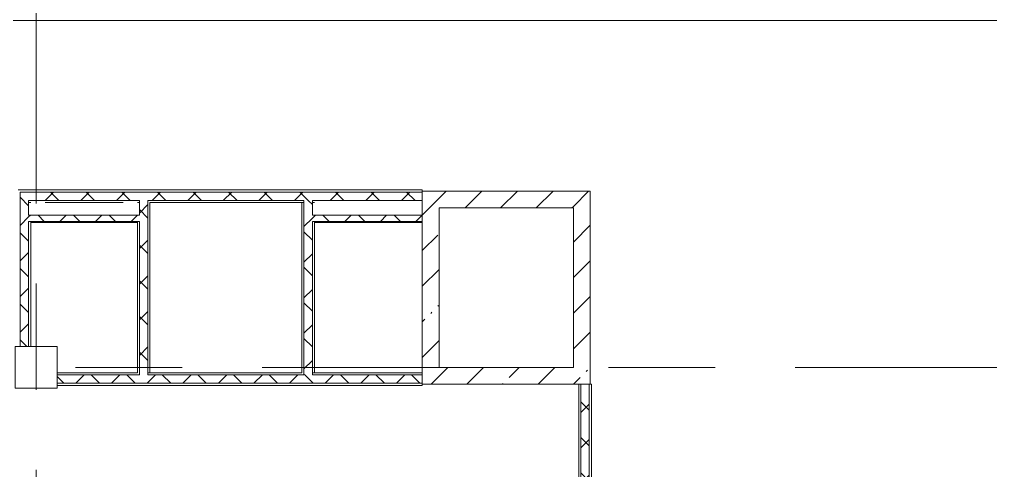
# Model space of a CAD drawing. Header units: millimetres. Extents: x 92932 to 275892, y -43515 to 30371.
# Drawn here: x 110132 to 121702, y 10486 to 15865 of the extents above; entities that cross this region are included whole.
import ezdxf

# ---------------------------------------------------------------- set-up
doc = ezdxf.new("R2010")
doc.units = ezdxf.units.MM
doc.linetypes.add('Осевые', pattern=[6350, 1270, -952.5, 3175, -952.5])
for name, color, linetype, lineweight in [('Обобщенные модели', 7, 'Continuous', 9), ('Общие ребра', 7, 'Continuous', 9), ('Оси-1', 7, 'Осевые', 9), ('Стены-1', 7, 'Continuous', 18), ('Штриховка разреза-1', 7, 'Continuous', 9)]:
    doc.layers.add(name, color=color, linetype=linetype, lineweight=lineweight)
pattern_1 = [(45, (0, 0), (-212.132, 212.132), []), (135, (0, 0), (-212.132, -212.132), [])]
pattern_2 = [(45, (0, 0), (-424.264, 424.264), [600, -100, 20, -100]), (45, (0, 424), (-424.264, 424.264), [])]

# ---------------------------------------------------------------- blocks, each defined once
blk = doc.blocks.new('Обобщенные модели 26 - Обобщенные модели 26-1197534-План 3-го этажа на отм_ _2_700')
at = {"layer": 'Обобщенные модели'}
for p, q in [((110582, 11967), (110082, 11967)), ((110082, 11967), (110082, 11467)), ((110582, 11467), (110582, 11967)), ((110082, 11467), (110582, 11467))]:
    blk.add_line(p, q, dxfattribs=at)

msp = doc.modelspace()

# ---------------------------------------------------------------- hatches: boundary and pattern name
at = {"layer": 'Штриховка разреза-1'}
h = msp.add_hatch(dxfattribs=at)
h.set_pattern_fill('FP_2', color=256, style=0, pattern_type=2)
h.set_pattern_definition(pattern_1)
h.paths.add_polyline_path([(110141.6, 11967.1), (110241.6, 11967.1), (110241.6, 13807.1), (110141.6, 13807.1), (110141.6, 13159.3)], flags=0)
h = msp.add_hatch(dxfattribs=at)
h.set_pattern_fill('FP_2', color=256, style=0, pattern_type=2)
h.set_pattern_definition(pattern_1)
h.paths.add_polyline_path([(110436.4, 13707.1), (114931.6, 13707.1), (114931.6, 13807.1), (110241.6, 13807.1), (110241.6, 13707.1), (110266.6, 13707.1)], flags=0)
h = msp.add_hatch(dxfattribs=at)
h.set_pattern_fill('FP_1', color=256, style=0, pattern_type=2)
h.set_pattern_definition(pattern_2)
h.paths.add_polyline_path([(114931.6, 11717.1), (115131.6, 11717.1), (115131.6, 13817.1), (114931.6, 13817.1), (114931.6, 13159.3)], flags=0)
h = msp.add_hatch(dxfattribs=at)
h.set_pattern_fill('FP_1', color=256, style=0, pattern_type=2)
h.set_pattern_definition(pattern_2)
h.paths.add_polyline_path([(115788.9, 13617.1), (116731.6, 13617.1), (116731.6, 13817.1), (115131.6, 13817.1), (115131.6, 13617.1)], flags=0)
h = msp.add_hatch(dxfattribs=at)
h.set_pattern_fill('FP_1', color=256, style=0, pattern_type=2)
h.set_pattern_definition(pattern_2)
h.paths.add_polyline_path([(116871.6, 11517.1), (116931.6, 11517.1), (116931.6, 13817.1), (116731.6, 13817.1), (116731.6, 11717.1), (116871.6, 11717.1)], flags=0)
h = msp.add_hatch(dxfattribs=at)
h.set_pattern_fill('FP_2', color=256, style=0, pattern_type=2)
h.set_pattern_definition(pattern_1)
h.paths.add_polyline_path([(111561.6, 11627.1), (111661.6, 11627.1), (111661.6, 13707.1), (111561.6, 13707.1), (111561.6, 11652.1)], flags=0)
h = msp.add_hatch(dxfattribs=at)
h.set_pattern_fill('FP_2', color=256, style=0, pattern_type=2)
h.set_pattern_definition(pattern_1)
h.paths.add_polyline_path([(113621.6, 11627.1), (113621.6, 13707.1), (113521.6, 13707.1), (113521.6, 11627.1)], flags=0)
h = msp.add_hatch(dxfattribs=at)
h.set_pattern_fill('FP_2', color=256, style=0, pattern_type=2)
h.set_pattern_definition(pattern_1)
h.paths.add_polyline_path([(111561.6, 13457.1), (111561.6, 13532.1), (110241.6, 13532.1), (110241.6, 13457.1), (111536.6, 13457.1)], flags=0)
h = msp.add_hatch(dxfattribs=at)
h.set_pattern_fill('FP_2', color=256, style=0, pattern_type=2)
h.set_pattern_definition(pattern_1)
h.paths.add_polyline_path([(113646.6, 13457.1), (114931.6, 13457.1), (114931.6, 13532.1), (113621.6, 13532.1), (113621.6, 13457.1)], flags=0)
h = msp.add_hatch(dxfattribs=at)
h.set_pattern_fill('FP_1', color=256, style=0, pattern_type=2)
h.set_pattern_definition(pattern_2)
h.paths.add_polyline_path([(116821.6, 11517.1), (116871.6, 11517.1), (116871.6, 11717.1), (114931.6, 11717.1), (114931.6, 11517.1), (116796.6, 11517.1)], flags=0)
h = msp.add_hatch(dxfattribs=at)
h.set_pattern_fill('FP_2', color=256, style=0, pattern_type=2)
h.set_pattern_definition(pattern_1)
h.paths.add_polyline_path([(112240.8, 11527.1), (114931.6, 11527.1), (114931.6, 11627.1), (110581.6, 11627.1), (110581.6, 11527.1)], flags=0)
h = msp.add_hatch(dxfattribs=at)
h.set_pattern_fill('FP_2', color=256, style=0, pattern_type=2)
h.set_pattern_definition(pattern_1)
h.paths.add_polyline_path([(116921.6, 8617.1), (116921.6, 11517.1), (116821.6, 11517.1), (116821.6, 8617.1)], flags=0)

# ---------------------------------------------------------------- linework, layer by layer
at = {"layer": 'Общие ребра'}
for p, q in [((110266.6, 13832.1), (110141.6, 13832.1)), ((110141.6, 13807.1), (110241.6, 13807.1)), ((110141.6, 13807.1), (110141.6, 11967.1)), ((110241.6, 13807.1), (110266.6, 13807.1)), ((110436.4, 13807.1), (110266.6, 13807.1)), ((111366.8, 13807.1), (110436.4, 13807.1)), ((111561.6, 13807.1), (111366.8, 13807.1)), ((113621.6, 13807.1), (111561.6, 13807.1)), ((113816.4, 13807.1), (113621.6, 13807.1)), ((114931.6, 13807.1), (113816.4, 13807.1)), ((114931.6, 13807.1), (114931.6, 13817.1)), ((114931.6, 13707.1), (114931.6, 13807.1)), ((110241.6, 13707.1), (110266.6, 13707.1)), ((110241.6, 13707.1), (110241.6, 13682.1)), ((110241.6, 13682.1), (110241.6, 13532.1)), ((110241.6, 13682.1), (110266.6, 13682.1)), ((110241.6, 13532.1), (110241.6, 13682.1)), ((110436.4, 13707.1), (110266.6, 13707.1)), ((111366.8, 13707.1), (110436.4, 13707.1)), ((111561.6, 13707.1), (111366.8, 13707.1)), ((111536.6, 13682.1), (111561.6, 13682.1)), ((111561.6, 13707.1), (111561.6, 13682.1)), ((111561.6, 13682.1), (111561.6, 13532.1)), ((111561.6, 13682.1), (111561.6, 13532.1)), ((111661.6, 13707.1), (111661.6, 13682.1)), ((113521.6, 13707.1), (111661.6, 13707.1)), ((111661.6, 13682.1), (111661.6, 11652.1)), ((113521.6, 13682.1), (113496.6, 13682.1)), ((113521.6, 13707.1), (113521.6, 13682.1)), ((113521.6, 13682.1), (113521.6, 11652.1)), ((113816.4, 13707.1), (113621.6, 13707.1)), ((113621.6, 13707.1), (113621.6, 13682.1)), ((113621.6, 13682.1), (113621.6, 13532.1)), ((113621.6, 13682.1), (113646.6, 13682.1)), ((113621.6, 13532.1), (113621.6, 13682.1)), ((114931.6, 13707.1), (113816.4, 13707.1)), ((114931.6, 13682.1), (114931.6, 13707.1)), ((114931.6, 13532.1), (114931.6, 13682.1)), ((110241.6, 13532.1), (110266.6, 13532.1)), ((110241.6, 13457.1), (110241.6, 11967.1)), ((110241.6, 13457.1), (110266.6, 13457.1)), ((111536.6, 13532.1), (110266.6, 13532.1)), ((111536.6, 13457.1), (110266.6, 13457.1)), ((110266.6, 13457.1), (110266.6, 13442.1)), ((111536.6, 13532.1), (111561.6, 13532.1)), ((111536.6, 13442.1), (111536.6, 13457.1)), ((111536.6, 13457.1), (111561.6, 13457.1)), ((111561.6, 13457.1), (111561.6, 11652.1)), ((113621.6, 13532.1), (113646.6, 13532.1)), ((113621.6, 13457.1), (113621.6, 11652.1)), ((113621.6, 13457.1), (113646.6, 13457.1)), ((114931.6, 13532.1), (113646.6, 13532.1)), ((114931.6, 13457.1), (113646.6, 13457.1)), ((113646.6, 13457.1), (113646.6, 13442.1)), ((114931.6, 13457.1), (114931.6, 13532.1)), ((114931.6, 13442.1), (114931.6, 13457.1)), ((111561.6, 11627.1), (110581.6, 11627.1)), ((111561.6, 11652.1), (111561.6, 11627.1)), ((111661.6, 11652.1), (111686.6, 11652.1)), ((111661.6, 11652.1), (111661.6, 11627.1)), ((113521.6, 11627.1), (111661.6, 11627.1)), ((113521.6, 11652.1), (113521.6, 11627.1)), ((113621.6, 11652.1), (113646.6, 11652.1)), ((113621.6, 11652.1), (113621.6, 11627.1)), ((114931.6, 11627.1), (113621.6, 11627.1)), ((114931.6, 11652.1), (114931.6, 11627.1)), ((114931.6, 11627.1), (114931.6, 11652.1)), ((114931.6, 11627.1), (114931.6, 11527.1)), ((114931.6, 11527.1), (114931.6, 11627.1)), ((114931.6, 11527.1), (110581.6, 11527.1)), ((114931.6, 11527.1), (114931.6, 11517.1)), ((114931.6, 11517.1), (114931.6, 11527.1)), ((116821.6, 11517.1), (116796.6, 11517.1)), ((116871.6, 11517.1), (116821.6, 11517.1)), ((116821.6, 11517.1), (116821.6, 8617.1)), ((116921.6, 11517.1), (116921.6, 8617.1))]:
    msp.add_line(p, q, dxfattribs=at)
at = {"layer": 'Оси-1'}
for p, q in [((110331.6, 25417.1), (110331.6, -41737.8)), ((150171.6, 11717.1), (92932.1, 11717.1))]:
    msp.add_line(p, q, dxfattribs=at)
at = {"layer": 'Стены-1'}
for p, q in [((108482.6, 15852.1), (124431.6, 15852.1)), ((110141.6, 13832.1), (110116.6, 13832.1)), ((110266.6, 13832.1), (110141.6, 13832.1)), ((114931.6, 13832.1), (110266.6, 13832.1)), ((114931.6, 13817.1), (114931.6, 13832.1)), ((115131.6, 13817.1), (114931.6, 13817.1)), ((116731.6, 13817.1), (115131.6, 13817.1)), ((116931.6, 13817.1), (116731.6, 13817.1)), ((116931.6, 11517.1), (116931.6, 13817.1)), ((110436.4, 13682.1), (111366.8, 13682.1)), ((111366.8, 13682.1), (110436.4, 13682.1)), ((111686.6, 11652.1), (111686.6, 13682.1)), ((111686.6, 13682.1), (113496.6, 13682.1)), ((113496.6, 13682.1), (113496.6, 11652.1)), ((115131.6, 11717.1), (115131.6, 13617.1)), ((115131.6, 13617.1), (116731.6, 13617.1)), ((116731.6, 13617.1), (116731.6, 11717.1)), ((110266.6, 11967.1), (110266.6, 13442.1)), ((110266.6, 13442.1), (111536.6, 13442.1)), ((111536.6, 13442.1), (111536.6, 11652.1)), ((113646.6, 11652.1), (113646.6, 13442.1)), ((113646.6, 13442.1), (114931.6, 13442.1)), ((114931.6, 13442.1), (114931.6, 11717.1)), ((110116.6, 11967.1), (110266.6, 11967.1)), ((114931.6, 11717.1), (114931.6, 11652.1)), ((116731.6, 11717.1), (115131.6, 11717.1)), ((111536.6, 11652.1), (110581.6, 11652.1)), ((110581.6, 11652.1), (110581.6, 11502.1)), ((113496.6, 11652.1), (111686.6, 11652.1)), ((114931.6, 11652.1), (113646.6, 11652.1)), ((110581.6, 11502.1), (114931.6, 11502.1)), ((114931.6, 11517.1), (116796.6, 11517.1)), ((114931.6, 11502.1), (114931.6, 11517.1)), ((116796.6, 11517.1), (116796.6, 8617.1)), ((116946.6, 11517.1), (116871.6, 11517.1)), ((116871.6, 11517.1), (116931.6, 11517.1)), ((116946.6, 8617.1), (116946.6, 11517.1))]:
    msp.add_line(p, q, dxfattribs=at)

# ---------------------------------------------------------------- block references
at = {"layer": 'Обобщенные модели'}
msp.add_blockref('Обобщенные модели 26 - Обобщенные модели 26-1197534-План 3-го этажа на отм_ _2_700', (0, 0), dxfattribs=at)

doc.saveas('drawing.dxf')
